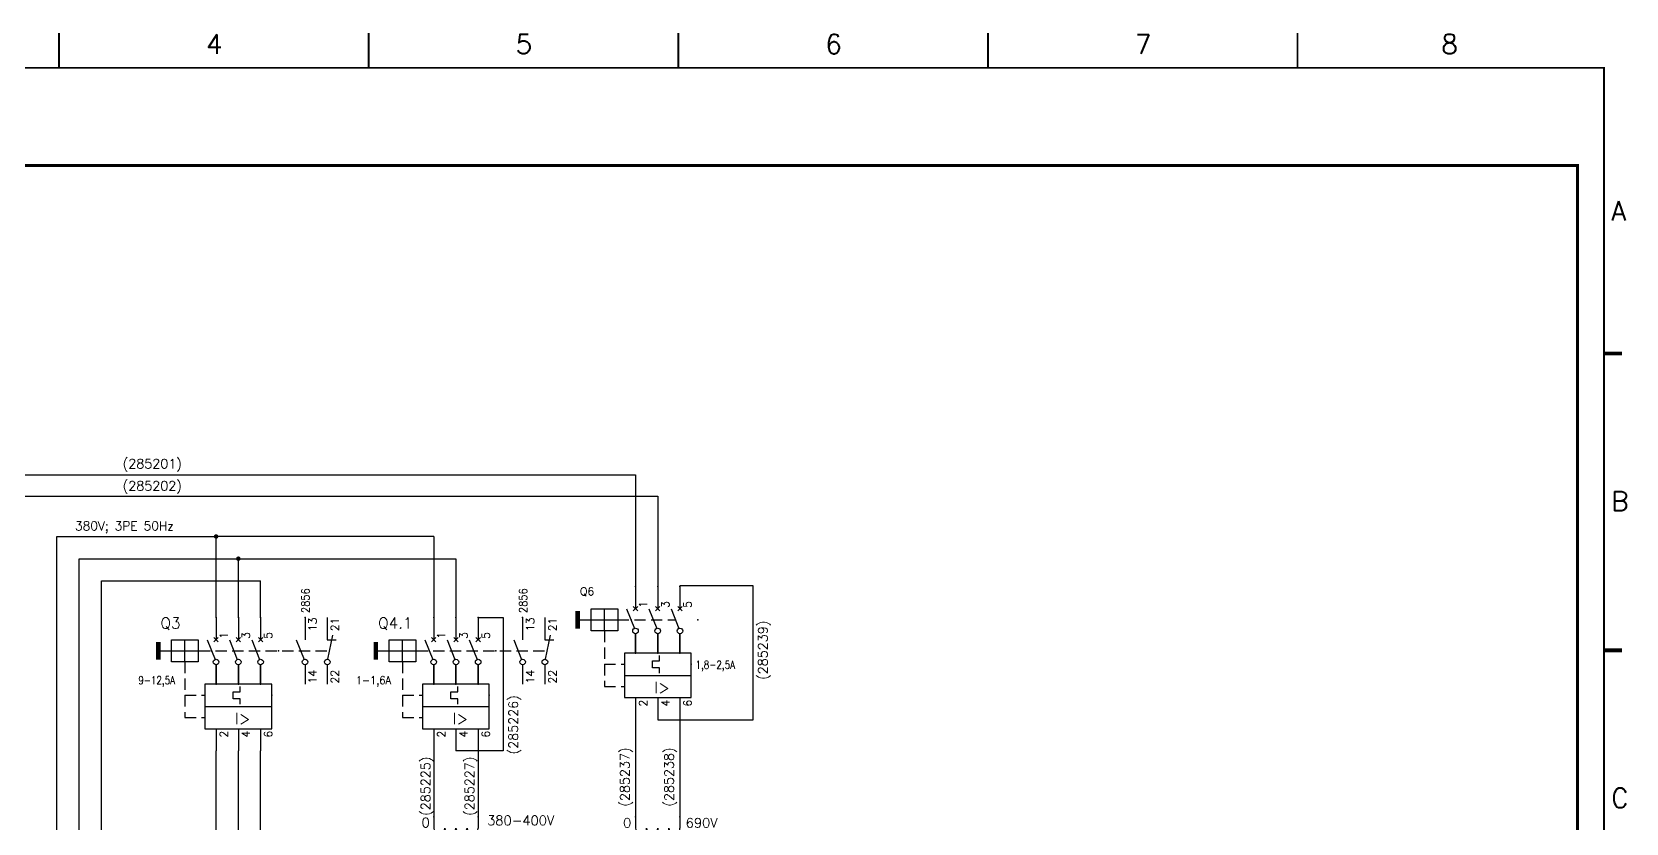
# Model space of a CAD drawing. Extents: x 14 to 581, y -7 to 404.
# Drawn here: x 222.1 to 580.6, y 226.5 to 404.4 of the extents above; entities that cross this region are included whole.
import ezdxf
from ezdxf.enums import TextEntityAlignment as Align

# ---------------------------------------------------------------- set-up
doc = ezdxf.new("R2010")
doc.units = 0
doc.header["$LTSCALE"] = 10
doc.header["$MEASUREMENT"] = 0
doc.linetypes.add('DASHDOT', pattern=[1, 0.5, -0.25, 0, -0.25])
doc.linetypes.add('HIDDEN', pattern=[0.375, 0.25, -0.125])
doc.layers.get('0').update_dxf_attribs({"linetype": 'CONTINUOUS'})
for name, color, linetype in [('1', 7, 'CONTINUOUS'), ('10', 5, 'CONTINUOUS'), ('102', 7, 'CONTINUOUS'), ('2', 7, 'CONTINUOUS'), ('8', 1, 'CONTINUOUS'), ('9', 6, 'CONTINUOUS'), ('DIBUJO', 7, 'CONTINUOUS'), ('NODE', 7, 'CONTINUOUS')]:
    doc.layers.add(name, color=color, linetype=linetype)
doc.styles.add('ROMANS', font='romans')
doc.styles.get("Standard").update_dxf_attribs({"font": 'simplex'})

# ---------------------------------------------------------------- blocks, each defined once
blk = doc.blocks.new('NOD', base_point=(237.5, 170))
at = {"layer": 'NODE'}
blk.add_point((237.5, 170), dxfattribs=at)
blk = doc.blocks.new('KK')
for p, q in [((170.54, 197.03), (170.54, 201.39)), ((175.54, 197.03), (175.54, 201.39)), ((180.54, 197.03), (180.54, 201.41)), ((170.54, 187.03), (170.54, 182.03)), ((175.54, 187.03), (175.54, 182.03)), ((180.54, 187.03), (180.54, 182.03))]:
    blk.add_line(p, q)
for p in [(168.04, 194.53), (183.04, 194.53)]:
    blk.add_point(p)
at = {"layer": '102'}
for p, q in [((170.54, 212.03), (170.54, 207.03)), ((175.54, 212.03), (175.54, 207.03)), ((180.54, 212.03), (180.54, 207.03)), ((168.54, 207.03), (170.31, 202.61)), ((173.54, 207.03), (175.31, 202.61)), ((178.54, 207.03), (180.31, 202.61)), ((170.54, 201.4), (170.54, 197.03)), ((175.54, 201.4), (175.54, 197.03)), ((180.54, 201.4), (180.54, 197.03)), ((183.04, 197.03), (168.04, 197.03)), ((168.04, 197.03), (168.04, 192.03)), ((174.36, 195.31), (175.96, 195.31)), ((174.36, 193.71), (174.36, 195.31)), ((175.96, 193.71), (174.36, 193.71)), ((175.96, 195.31), (175.96, 196.53)), ((175.96, 192.53), (175.96, 193.71)), ((183.04, 192.03), (183.04, 197.03)), ((168.04, 192.03), (183.04, 192.03)), ((168.04, 192.03), (168.04, 187.03)), ((183.04, 187.03), (183.04, 192.03)), ((168.04, 187.03), (183.04, 187.03))]:
    blk.add_line(p, q, dxfattribs=at)
for centre in [(170.54, 202.03), (175.54, 202.03), (180.54, 202.03)]:
    blk.add_circle(centre, 0.625, dxfattribs=at)
for p in [(169.54, 204.53), (174.54, 204.53), (179.54, 204.53), (184.54, 204.53)]:
    blk.add_point(p, dxfattribs=at)
at = {"layer": '2', "linetype": 'HIDDEN'}
for p, q in [((163.54, 202.03), (163.54, 189.53)), ((163.54, 194.53), (168.04, 194.53)), ((163.54, 189.53), (168.04, 189.53))]:
    blk.add_line(p, q, dxfattribs=at)
at = {"layer": '2'}
blk.add_trace([(158.04, 206.53), (157.04, 206.53), (158.04, 202.53), (157.04, 202.53)], dxfattribs=at)
at = {"layer": 'DIBUJO'}
for p, q in [((158.04, 204.53), (166.54, 204.53)), ((160.54, 202.03), (160.54, 207.03)), ((160.54, 207.03), (166.54, 207.03)), ((163.54, 202.03), (163.54, 207.03)), ((166.54, 207.03), (166.54, 202.03)), ((171.04, 207.53), (170.04, 206.53)), ((170.04, 207.53), (171.04, 206.53)), ((175.04, 207.53), (176.04, 206.53)), ((176.04, 207.53), (175.04, 206.53)), ((180.04, 207.53), (181.04, 206.53)), ((181.04, 207.53), (180.04, 206.53)), ((166.54, 202.03), (160.54, 202.03))]:
    blk.add_line(p, q, dxfattribs=at)
at = {"layer": '2'}
for p in [(170.54, 212.03), (175.54, 212.03), (180.54, 212.03), (170.54, 197.03), (175.54, 197.03), (180.54, 197.03)]:
    blk.add_blockref('NOD', p, dxfattribs=at)
at = {"layer": '102'}
blk.add_text('I>', height=2.52, dxfattribs=at).set_placement((176.51, 188.04), align=Align.CENTER)
at = {"layer": 'DIBUJO', "color": 1, "style": 'ROMANS'}
for s, p in [('1', (173.15, 207.2)), ('3', (178.15, 207.2)), ('5', (183.15, 207.2)), ('2', (173.15, 185.01)), ('4', (178.15, 185.01)), ('6', (183.15, 185.01))]:
    blk.add_text(s, height=1.8, rotation=90, dxfattribs=at).set_placement(p)
at = {"layer": 'DIBUJO', "color": 6, "style": 'ROMANS'}
blk.add_attdef('REFERENCIA', (158.04, 210.03), '', height=1.8, dxfattribs=at)
at = {"layer": 'DIBUJO', "color": 6, "style": 'ROMANS', "width": 0.8}
blk.add_attdef('REGULACION', (184.04, 193.53), '', height=1.8, dxfattribs=at)
blk = doc.blocks.new('$060303')
at = {"layer": '2'}
for p, q in [((0, 0), (2.5, 0)), ((0, -10), (2.5, -10))]:
    blk.add_line(p, q, dxfattribs=at)
for centre in [(2.5, -1.25), (2.5, -3.75), (2.5, -6.25), (2.5, -8.75)]:
    blk.add_arc(centre, 1.25, 270, 90, dxfattribs=at)
for p in [(0, 0), (0, -10)]:
    blk.add_blockref('NOD', p, dxfattribs=at)
at = {"layer": '8'}
for tag, p in [('1A', (1.5, -3.325)), ('2A', (1.5, -13.325))]:
    blk.add_attdef(tag, text='', height=2.15, dxfattribs=at).set_placement(p, align=Align.RIGHT)
at = {"layer": '9'}
blk.add_attdef('ID', text='', height=2.15, dxfattribs=at).set_placement((0, 1.175), align=Align.CENTER)
blk = doc.blocks.new('newcajec')
at = {"layer": '1'}
for points in [[(143.5, 272.5, 0.3, 0.3, 0), (143.5, 277.91, 0.3, 0.3, 0)], [(191.5, 272.5, 0.3, 0.3, 0), (191.5, 277.91, 0.3, 0.3, 0)], [(239.5, 272.5, 0.3, 0.3, 0), (239.5, 277.91, 0.3, 0.3, 0)], [(287.5, 272.5, 0.3, 0.3, 0), (287.5, 277.91, 0.3, 0.3, 0)], [(335.5, 272.5, 0.3, 0.3, 0), (335.5, 277.91, 0.3, 0.3, 0)], [(383.01, 228.23, 0.6, 0.6, 0), (385.82, 228.23, 0.6, 0.6, 0)], [(383.01, 182.23, 0.6, 0.6, 0), (385.82, 182.23, 0.6, 0.6, 0)]]:
    blk.add_lwpolyline(points, format="xyseb", dxfattribs=at)
at = {"layer": '1', "const_width": 0.3}
blk.add_lwpolyline([(0, 0), (0, 272.5), (383, 272.5), (383, 0)], close=True, dxfattribs=at)
at = {"layer": '1', "style": 'ROMANS'}
for s, p in [('4', (166.29, 274.68)), ('5', (214.29, 274.68)), ('6', (262.29, 274.68)), ('7', (310.29, 274.68)), ('8', (357.79, 274.68)), ('A', (384.13, 248.84)), ('B', (384.13, 203.84)), ('C', (384.13, 157.84))]:
    blk.add_text(s, height=3, dxfattribs=at).set_placement(p)
at = {"layer": '10', "style": 'ROMANS'}
for tag, p in [('REV41', (3.5, 18.74)), ('REV43', (77.7, 18.74)), ('REV31', (3.5, 14.58)), ('REV33', (77.7, 14.58)), ('REV21', (3.5, 10.42)), ('REV23', (77.7, 10.42)), ('REV11', (3.5, 6.27)), ('REV13', (77.7, 6.27))]:
    blk.add_attdef(tag, text='', height=2.5, dxfattribs=at).set_placement(p, align=Align.MIDDLE)
for tag, p, height in [('REV42', (8, 17.49), 2.5), ('SHEETNAME1', (100.5, 15.83), 2.5), ('DESIGNCHECK', (180.74, 14.83), 2.5), ('DOCUMENTTYPE', (216.43, 16.8), 2.5), ('NOTA', (305.32, 15.8), 3), ('REV32', (8, 13.33), 2.5), ('OBJECT', (216.43, 12.4), 2.5), ('SHEETNAME2', (100.5, 11.67), 2.5), ('REV22', (8, 9.17), 2.5), ('SHEETNAME3', (100.5, 7.51), 2.5), ('DRAWINGCHECK', (180.53, 7.71), 2.5), ('CUSTOMER', (216.43, 8.08), 2.5), ('ORDER', (305.32, 7.3), 4.5), ('REV12', (8, 5.01), 2.5), ('SHEETNAME4', (100.5, 3.35), 2.5), ('DOCUMENT_ID', (305.32, 0.93), 4.4), ('USER', (180.63, 0.71), 2.5), ('DEPARTMENT', (271.93, 1.05), 2.5)]:
    blk.add_attdef(tag, p, '', height=height, dxfattribs=at)
for tag, width, p, p2 in [('REV44', 1.221199, (84.53, 17.49), (98.48, 17.49)), ('REV34', 1.221199, (84.53, 13.33), (98.48, 13.33)), ('REV24', 1.221199, (84.53, 9.17), (98.48, 9.17)), ('REV14', 1.221199, (84.53, 5.01), (98.48, 5.01)), ('CREATED2', 7.039915, (282.71, 1.05), (301.14, 1.05))]:
    blk.add_attdef(tag, text='', height=2.5, dxfattribs=dict(at, width=width)).set_placement(p, p2, align=Align.FIT)
for tag, p in [('SHEET', (382, 7.43)), ('NEXTSHEET', (382, 0.5))]:
    blk.add_attdef(tag, text='', height=2.5, dxfattribs=at).set_placement(p, align=Align.RIGHT)
blk = doc.blocks.new('IATR1A1C')
for p, q in [((0, -7.5), (0, -3.14)), ((5, -7.5), (5, -3.14)), ((10, -7.5), (10, -3.12)), ((0, -17.5), (0, -22.5)), ((5, -17.5), (5, -22.5)), ((10, -17.5), (10, -22.5))]:
    blk.add_line(p, q)
for p in [(-2.5, -10), (12.5, -10)]:
    blk.add_point(p)
at = {"layer": '102'}
for p, q in [((0, 7.5), (0, 2.5)), ((5, 7.5), (5, 2.5)), ((10, 7.5), (10, 2.5)), ((20, 7.5), (20, 2.5)), ((25, 7.5), (25, 2.5)), ((-2, 2.5), (-0.23, -1.92)), ((3, 2.5), (4.77, -1.92)), ((8, 2.5), (9.77, -1.92)), ((18, 2.5), (19.77, -1.92)), ((25, 2.5), (27, 2.5)), ((25.13, -1.89), (26.25, 3.5)), ((0, -3.12), (0, -7.5)), ((5, -3.12), (5, -7.5)), ((10, -3.12), (10, -7.5)), ((20, -3.12), (20, -7.5)), ((25, -3.12), (25, -7.5)), ((12.5, -7.5), (-2.5, -7.5)), ((-2.5, -7.5), (-2.5, -12.5)), ((3.82, -9.22), (5.42, -9.22)), ((3.82, -10.82), (3.82, -9.22)), ((5.42, -9.22), (5.42, -8)), ((12.5, -12.5), (12.5, -7.5)), ((-2.5, -12.5), (12.5, -12.5)), ((-2.5, -12.5), (-2.5, -17.5)), ((5.42, -10.82), (3.82, -10.82)), ((5.42, -12), (5.42, -10.82)), ((12.5, -17.5), (12.5, -12.5)), ((-2.5, -17.5), (12.5, -17.5))]:
    blk.add_line(p, q, dxfattribs=at)
for centre in [(0, -2.5), (5, -2.5), (10, -2.5), (20, -2.5), (25, -2.5)]:
    blk.add_circle(centre, 0.625, dxfattribs=at)
for p in [(-1, 0), (4, 0), (9, 0), (14, 0), (19, 0)]:
    blk.add_point(p, dxfattribs=at)
at = {"layer": '2', "linetype": 'HIDDEN'}
for p, q in [((-3.86, 0), (25.46, 0)), ((-7, -2.5), (-7, -15)), ((-7, -10), (-2.5, -10)), ((-7, -15), (-2.5, -15))]:
    blk.add_line(p, q, dxfattribs=at)
at = {"layer": '2'}
blk.add_trace([(-12.5, 2), (-13.5, 2), (-12.5, -2), (-13.5, -2)], dxfattribs=at)
at = {"layer": 'DIBUJO'}
for p, q in [((-12.5, 0), (-4, 0)), ((-10, -2.5), (-10, 2.5)), ((-10, 2.5), (-4, 2.5)), ((-7, -2.5), (-7, 2.5)), ((-4, 2.5), (-4, -2.5)), ((0.5, 3), (-0.5, 2)), ((-0.5, 3), (0.5, 2)), ((4.5, 3), (5.5, 2)), ((5.5, 3), (4.5, 2)), ((9.5, 3), (10.5, 2)), ((10.5, 3), (9.5, 2)), ((-4, -2.5), (-10, -2.5))]:
    blk.add_line(p, q, dxfattribs=at)
at = {"layer": '2'}
for p in [(0, 7.5), (5, 7.5), (10, 7.5), (20, 7.5), (0, -7.5), (5, -7.5), (10, -7.5)]:
    blk.add_blockref('NOD', p, dxfattribs=at)
at = {"layer": '102'}
blk.add_text('I>', height=2.52, dxfattribs=at).set_placement((5.97, -16.49), align=Align.CENTER)
at = {"layer": 'DIBUJO', "color": 1, "style": 'ROMANS'}
for s, p in [('13', (22.61, 4.39)), ('3', (7.61, 2.68)), ('5', (12.61, 2.68)), ('21', (27.61, 4.39)), ('1', (2.61, 2.68)), ('14', (22.61, -7.37)), ('22', (27.61, -7.37)), ('2', (2.61, -19.52)), ('4', (7.61, -19.52)), ('6', (12.61, -19.52))]:
    blk.add_text(s, height=1.8, rotation=90, dxfattribs=at).set_placement(p)
at = {"layer": 'DIBUJO', "color": 6, "style": 'ROMANS', "width": 0.8}
for p in [(21, 8.5), (26, 8.5)]:
    blk.add_attdef('PAGCAUXABIERTO1', p, '', height=1.8, rotation=90, dxfattribs=at)
at = {"layer": 'DIBUJO', "color": 6, "style": 'ROMANS'}
blk.add_attdef('REFERENCIA', (-12.5, 5.5), '', height=1.8, dxfattribs=at)
at = {"layer": 'DIBUJO', "color": 6, "style": 'ROMANS', "width": 0.8}
blk.add_attdef('REGULACION', (13.5, -11), '', height=1.8, dxfattribs=at)
blk = doc.blocks.new('TRAFO')
at = {"layer": '2'}
for p, q in [((226.86, 189.08), (226.86, 186.58)), ((236.86, 189.08), (236.86, 186.58))]:
    blk.add_line(p, q, dxfattribs=at)
for centre in [(228.11, 186.58), (230.61, 186.58), (233.11, 186.58), (235.61, 186.58)]:
    blk.add_arc(centre, 1.25, 180, 0, dxfattribs=at)
at = {"layer": '2', "rotation": 270}
for p in [(226.86, 189.08), (236.86, 189.08)]:
    blk.add_blockref('NOD', p, dxfattribs=at)
at = {"layer": '8'}
for tag, p in [('2A', (225.98, 186.74)), ('380-400V', (253.99, 187.22))]:
    blk.add_attdef(tag, text='', height=2.15, dxfattribs=at).set_placement(p, align=Align.RIGHT)
at = {"layer": '9'}
blk.add_attdef('ID', text='', height=2.15, dxfattribs=at).set_placement((219.58, 181.92), align=Align.CENTER)

msp = doc.modelspace()

# ---------------------------------------------------------------- linework, layer by layer
at = {"layer": '2', "color": 7}
for p, q in [((190.87, 304.8), (357.81, 304.8)), ((357.81, 304.8), (357.81, 279.72)), ((200.87, 300.04), (362.81, 300.04)), ((362.81, 300.04), (362.81, 279.72)), ((227.7, 290.97), (263.49, 290.97)), ((227.7, 211.13), (227.7, 290.97)), ((312.43, 290.97), (263.49, 290.97)), ((263.49, 272.75), (263.49, 290.97)), ((232.7, 285.97), (268.49, 285.97)), ((232.7, 206.13), (232.7, 285.97)), ((268.49, 285.97), (310.24, 285.97)), ((268.49, 272.75), (268.49, 285.97)), ((310.24, 285.97), (317.43, 285.92)), ((237.7, 280.97), (273.49, 280.97)), ((237.7, 201.13), (237.7, 280.97)), ((273.49, 272.75), (273.49, 280.97)), ((384.25, 279.84), (367.81, 279.84)), ((384.25, 249.72), (384.25, 279.84)), ((322.43, 272.75), (328.03, 272.75)), ((328.03, 272.75), (328.03, 242.75)), ((357.81, 249.72), (357.81, 227.92)), ((362.81, 249.72), (384.25, 249.72)), ((367.81, 249.72), (367.81, 227.92)), ((263.49, 223.48), (263.49, 242.75)), ((268.49, 223.48), (268.49, 242.75)), ((273.49, 223.48), (273.49, 242.75)), ((312.43, 242.75), (312.43, 227.92)), ((328.03, 242.75), (317.43, 242.75)), ((322.43, 242.75), (322.43, 227.92))]:
    msp.add_line(p, q, dxfattribs=at)
at = {"layer": '2'}
for p, q in [((312.43, 290.97), (312.43, 272.75)), ((317.43, 285.92), (317.43, 272.75))]:
    msp.add_line(p, q, dxfattribs=at)
at = {"layer": '2', "color": 7, "linetype": 'HIDDEN'}
msp.add_line((353.81, 272.22), (366.81, 272.22), dxfattribs=at)
at = {"layer": '2', "color": 3, "linetype": 'DASHDOT', "const_width": 0.7}
msp.add_lwpolyline([(23.28, 374.36), (569.65, 374.36), (569.65, 46.18)], dxfattribs=at)
at = {"layer": '2', "color": 7, "const_width": 0.5}
for points in [[(263.24, 290.97, 1), (263.74, 290.97, 1)], [(268.24, 285.97, 1), (268.74, 285.97, 1)]]:
    msp.add_lwpolyline(points, format="xyb", close=True, dxfattribs=at)

# ---------------------------------------------------------------- block references
at = {"layer": '2', "color": 7, "xscale": 1.4506189236, "yscale": 1.4506189236, "zscale": 1.4506189236}
msp.add_blockref('newcajec', (20, 1.04), dxfattribs=at)
at = {"layer": '2', "color": 7}
for name, p, values in [('KK', (187.27, 67.7), {'REFERENCIA': 'Q6', 'REGULACION': '1,8-2,5A'}), ('TRAFO', (85.56, 38.83), {'2A': '0', '380-400V': '380-400V', 'ID': 'T5'})]:
    msp.add_blockref(name, p, dxfattribs=at).add_auto_attribs(values)
ref = msp.add_blockref('IATR1A1C', (263.49, 265.25), dxfattribs=at)
ref.add_attrib('REFERENCIA', 'Q3', (250.99, 270.25), dxfattribs={"layer": 'DIBUJO', "color": 6, "height": 2.5, "style": 'ROMANS'})
ref.add_attrib('REGULACION', '9-12,5A', (245.99, 257.75), dxfattribs={"layer": 'DIBUJO', "color": 6, "height": 1.8, "style": 'ROMANS', "width": 0.8})
ref.add_attrib('PAGCAUXABIERTO1', '2856', (284.49, 273.75), dxfattribs={"layer": 'DIBUJO', "color": 6, "height": 1.8, "rotation": 90, "style": 'ROMANS', "width": 0.9})
ref = msp.add_blockref('IATR1A1C', (312.43, 265.25), dxfattribs=at)
ref.add_attrib('REFERENCIA', 'Q4.1', (299.93, 270.25), dxfattribs={"layer": 'DIBUJO', "color": 6, "height": 2.5, "style": 'ROMANS'})
ref.add_attrib('REGULACION', '1-1,6A', (294.93, 257.75), dxfattribs={"layer": 'DIBUJO', "color": 6, "height": 1.8, "style": 'ROMANS', "width": 0.9})
ref.add_attrib('PAGCAUXABIERTO1', '2856', (333.43, 273.75), dxfattribs={"layer": 'DIBUJO', "color": 6, "height": 1.8, "rotation": 90, "style": 'ROMANS', "width": 0.9})
ref = msp.add_blockref('$060303', (367.81, 227.92), dxfattribs=dict(at, rotation=270))
ref.add_attrib('ID', 'T6', dxfattribs={"layer": '9', "height": 2.15}).set_placement((351.32, 221.89), align=Align.CENTER)
ref.add_attrib('1A', '690V', dxfattribs={"layer": '8', "height": 2.15}).set_placement((376.28, 225.52), align=Align.RIGHT)
ref.add_attrib('2A', '0', dxfattribs={"layer": '8', "height": 2.15}).set_placement((356.85, 225.52), align=Align.RIGHT)

# ---------------------------------------------------------------- texts
at = {"layer": '2', "color": 6}
for s, p in [('(285201)', (242.48, 306.26)), ('(285202)', (242.48, 301.31))]:
    msp.add_text(s, height=2.1, dxfattribs=at).set_placement(p)
at = {"layer": '2', "color": 7}
msp.add_text('380V; 3PE 50Hz', height=2, dxfattribs=at).set_placement((231.77, 292.34))
at = {"layer": '2', "color": 6}
for s, p in [('(285239)', (387.48, 258.72)), ('(285226)', (331.37, 241.96)), ('(285225)', (311.66, 228.15)), ('(285227)', (321.53, 228.15)), ('(285237)', (356.47, 230.22)), ('(285238)', (366.41, 230.22))]:
    msp.add_text(s, height=2.1, rotation=90, dxfattribs=at).set_placement(p)

doc.saveas('drawing.dxf')
